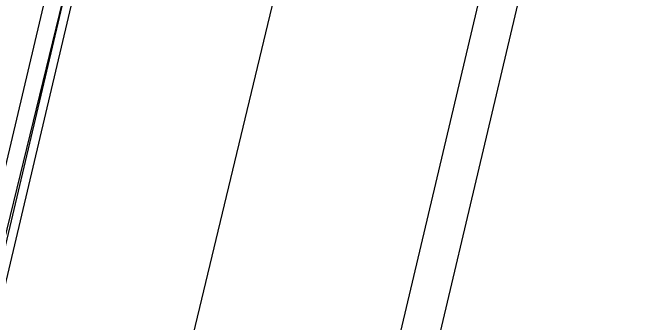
# Model space of a CAD drawing. Header units: feet. Extents: x -84 to 198, y -22 to 181.
# Drawn here: x 106.553 to 107.451, y 39.904 to 40.353 of the extents above; entities that cross this region are included whole.
import ezdxf

# ---------------------------------------------------------------- set-up
doc = ezdxf.new("R2010")
doc.units = ezdxf.units.FT
doc.layers.add('A-LINEA', color=7, linetype='CONTINUOUS')

msp = doc.modelspace()

# ---------------------------------------------------------------- linework, layer by layer
at = {"layer": 'A-LINEA'}
for p, q in [((103.5333, 24.5111), (107.3733, 40.7511)), ((107.24, 40.4311), (105.5333, 33.2178))]:
    msp.add_line(p, q, dxfattribs=at)
for points in [[(67.2267, 7.6444), (67.2667, 7.8178), (67.76, 9.9244), (68.1067, 9.9378), (69.9867, 17.8978), (72.5733, 17.2844), (72.7333, 17.9244), (80.72, 16.0444), (83.12, 15.4711), (87.16, 14.5111), (90.12, 27.0044), (94.6533, 25.9244), (94.8133, 26.5778), (97.52, 25.9378), (103.5333, 24.5111), (107.3733, 40.7511), (107.64, 40.6978), (108.9733, 40.3778), (112.68, 39.4978), (119.16, 37.9644), (119.2267, 38.2978), (125.3067, 36.8578)], [(106.96, 40.4978), (106.5333, 38.7244), (106.1467, 37.0844)], [(106.2267, 38.7911), (106.6267, 40.4844), (106.6267, 40.4978), (106.64, 40.4844), (106.6533, 40.4844), (106.24, 38.7911)], [(106.2667, 38.7911), (106.6667, 40.4844), (106.6533, 40.4844), (106.2533, 38.7911)]]:
    msp.add_lwpolyline(points, dxfattribs=at)

doc.saveas('drawing.dxf')
